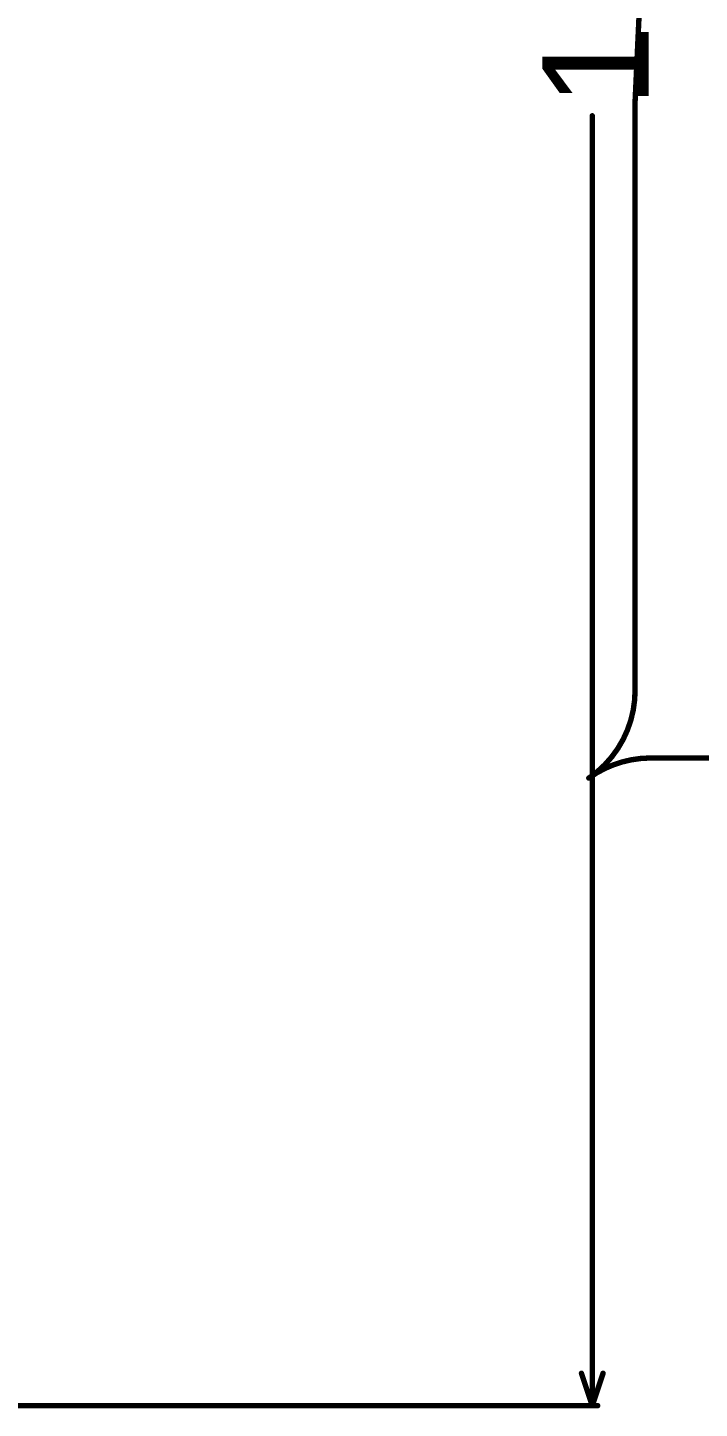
# Model space of a CAD drawing. Header units: inches. Extents: x 3 to 457, y -41 to 239.
# Drawn here: x 223.5 to 255.1, y -2.9 to 62.1 of the extents above; entities that cross this region are included whole.
import ezdxf

# ---------------------------------------------------------------- set-up
doc = ezdxf.new("R2010")
doc.units = ezdxf.units.IN
doc.layers.add('Dimension', color=6, linetype='Continuous')
doc.layers.add('Fabrication', color=76, linetype='Continuous')
doc.styles.add('Arial', font='', dxfattribs={"height": 0.2})
doc.styles.get('Arial').set_extended_font_data('Arial')

msp = doc.modelspace()

# ---------------------------------------------------------------- linework, layer by layer
at = {"layer": 'Dimension', "const_width": 0.254}
for points in [[(250.088, -2.739), (250.088, 57.936)], [(249.58, -1.215), (250.088, -2.739)], [(250.088, -2.739), (250.596, -1.215)], [(218.093, -2.739), (250.342, -2.739)]]:
    msp.add_lwpolyline(points, dxfattribs=at)
at = {"layer": 'Dimension', "const_width": 0.127}
for points in [[(250.025, 57.936, 1), (250.152, 57.936, 1)], [(249.517, -1.215, 1), (249.644, -1.215, 1)], [(250.533, -1.215, 1), (250.66, -1.215, 1)], [(250.025, -2.739, 1), (250.152, -2.739, 1)], [(250.025, -2.739, 1), (250.152, -2.739, 1)], [(250.025, -2.739, 1), (250.152, -2.739, 1)], [(250.279, -2.739, 1), (250.406, -2.739, 1)]]:
    msp.add_lwpolyline(points, format="xyb", close=True, dxfattribs=at)
at = {"layer": 'Fabrication', "const_width": 0.254}
for points in [[(252.102, 58.591, -0.41422), (321.623, 128.11)], [(252.102, 30.961, -0.250069), (249.934, 26.784)], [(249.925, 26.784, -0.154613), (252.793, 27.728)]]:
    msp.add_lwpolyline(points, format="xyb", dxfattribs=at)
for points in [[(252.102, 30.961), (252.102, 58.591)], [(252.793, 27.728), (255.873, 27.728)]]:
    msp.add_lwpolyline(points, dxfattribs=at)
at = {"layer": 'Fabrication', "const_width": 0.127}
for points in [[(252.039, 58.591, 1), (252.166, 58.591, 1)], [(252.039, 58.591, 1), (252.166, 58.591, 1)], [(252.039, 30.961, 1), (252.166, 30.961, 1)], [(252.039, 30.961, 1), (252.166, 30.961, 1)], [(252.73, 27.728, 1), (252.857, 27.728, 1)], [(252.73, 27.728, 1), (252.857, 27.728, 1)], [(249.861, 26.784, 1), (249.988, 26.784, 1)], [(249.87, 26.784, 1), (249.997, 26.784, 1)]]:
    msp.add_lwpolyline(points, format="xyb", close=True, dxfattribs=at)

# ---------------------------------------------------------------- texts
at = {"layer": 'Dimension', "style": 'Arial'}
msp.add_text('171.29 (mm)', height=5, rotation=90, dxfattribs=at).set_placement((252.74, 58.342))

doc.saveas('drawing.dxf')
